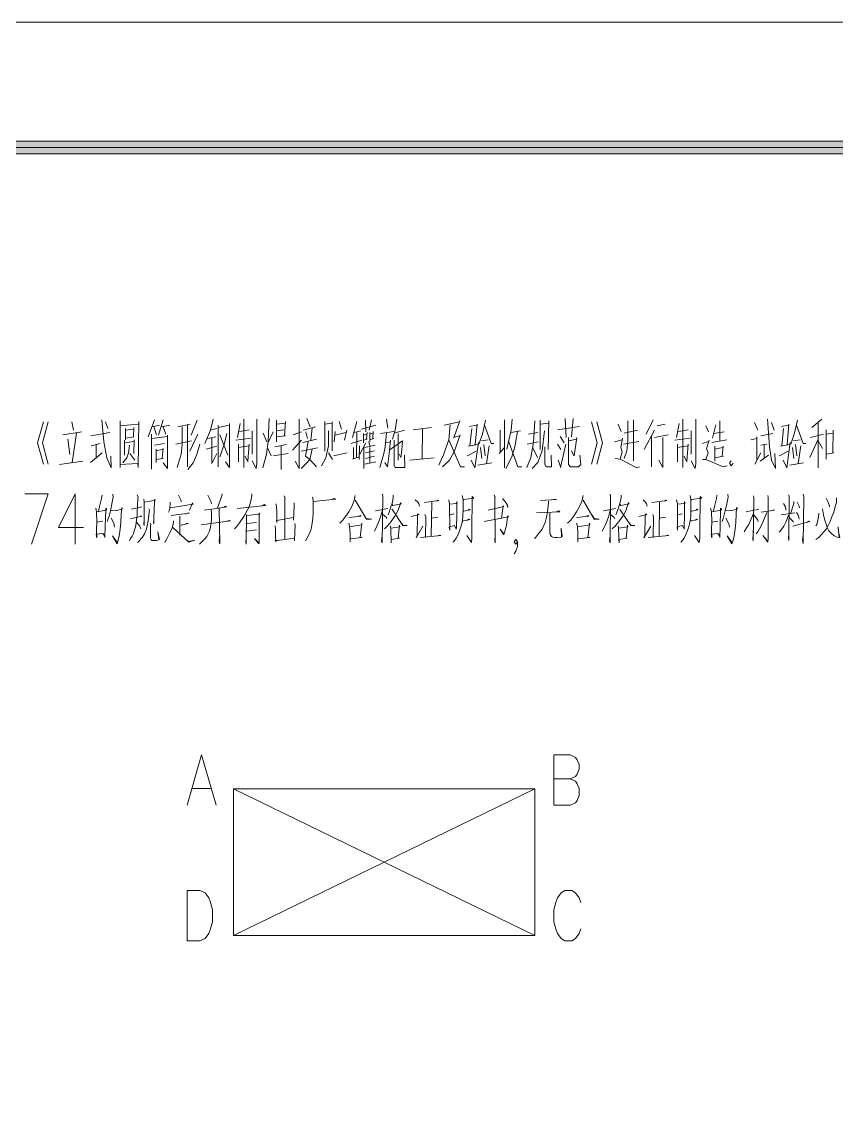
# Model space of a CAD drawing. Header units: millimetres. Extents: x 0 to 829, y 0 to 586.
# Drawn here: x 693.4 to 757.3, y 499.2 to 585.6 of the extents above; entities that cross this region are included whole.
import ezdxf

# ---------------------------------------------------------------- set-up
doc = ezdxf.new("R2010")
doc.units = ezdxf.units.MM

msp = doc.modelspace()

# ---------------------------------------------------------------- hatches: boundary and pattern name
h = msp.add_hatch(color=0)
h.dxf.hatch_style = 2
h.paths.add_polyline_path([(819.788528, 576.266028), (818.80075, 575.281778), (25.142472, 575.281778), (24.154694, 576.266028)])

# ---------------------------------------------------------------- linework, layer by layer
at = {"color": 0, "lineweight": 0}
for points in [[(0, 0), (0, 585.632278), (829.154778, 585.632278), (829.154778, 0)], [(819.788528, 576.266028), (818.80075, 575.281778), (25.142472, 575.281778), (24.154694, 576.266028)], [(706.324611, 513.503333), (706.324611, 517.447389), (707.308861, 517.447389), (707.732194, 517.260417), (708.014417, 516.882944), (708.155528, 516.509), (708.296639, 515.944556), (708.296639, 515.006167), (708.155528, 514.441722), (708.014417, 514.067778), (707.732194, 513.690306), (707.308861, 513.503333)]]:
    msp.add_lwpolyline(points, close=True, dxfattribs=at)
for points in [[(622.070694, 575.772139), (769.958667, 575.772139)], [(695.032194, 550.929528), (694.577111, 552.584056), (695.032194, 554.235056)], [(695.413194, 550.929528), (694.961639, 552.584056), (695.413194, 554.235056)], [(697.258222, 554.235056), (697.395806, 553.585944)], [(699.762944, 552.714583), (699.625361, 554.411444)], [(699.900528, 554.235056), (700.076917, 553.716472)], [(701.050583, 554.32325), (701.050583, 550.668472)], [(701.050583, 553.931667), (702.475806, 554.062194)], [(702.511083, 554.280917), (702.475806, 550.668472)], [(703.763444, 554.411444), (703.241333, 553.063833)], [(704.426667, 554.411444), (704.077417, 553.194361)], [(705.573194, 553.847), (706.546861, 554.062194)], [(707.10425, 554.365583), (706.617417, 553.194361)], [(708.356611, 554.453778), (708.148472, 553.585944), (707.696917, 552.541722)], [(709.64425, 554.108056), (709.64425, 550.668472), (709.333806, 551.105917)], [(710.480333, 554.108056), (710.272194, 553.017972)], [(710.759028, 554.453778), (710.759028, 550.668472)], [(711.767972, 554.453778), (711.767972, 550.975389), (711.732694, 550.583806), (711.418722, 551.190583)], [(712.741639, 554.496111), (712.671083, 552.714583)], [(713.334306, 554.365583), (713.334306, 552.67225)], [(713.334306, 554.062194), (713.994, 554.150389)], [(714.029278, 554.280917), (713.958722, 553.1485)], [(715.108778, 554.453778), (715.108778, 550.583806), (714.794806, 551.14825)], [(715.701444, 554.496111), (715.976611, 553.847)], [(717.126667, 554.280917), (717.126667, 551.931417)], [(717.126667, 554.062194), (717.684056, 554.150389)], [(717.684056, 554.235056), (717.684056, 551.97375)], [(718.241444, 554.280917), (718.414306, 553.670611)], [(719.631389, 554.280917), (719.285667, 553.017972)], [(720.294611, 554.365583), (720.326361, 553.455417)], [(720.781444, 554.411444), (720.605056, 553.585944)], [(721.96325, 554.453778), (722.069083, 553.758806)], [(722.764056, 554.453778), (722.622944, 553.585944), (722.414806, 552.887444)], [(726.940944, 554.019861), (726.835111, 552.845111), (726.348278, 551.451639)], [(727.671194, 554.235056), (726.485861, 553.977528)], [(727.251389, 553.063833), (727.706472, 554.32325)], [(728.923556, 552.453528), (729.061139, 554.062194)], [(729.724361, 554.365583), (729.480944, 553.279028), (729.20225, 552.495861)], [(731.220139, 554.411444), (731.220139, 550.626139)], [(731.809278, 554.453778), (731.74225, 553.585944), (731.565861, 552.802778), (731.393, 552.104278)], [(733.587278, 554.32325), (733.481444, 552.626389), (733.273306, 551.451639), (732.959333, 550.668472)], [(734.003556, 554.365583), (734.003556, 552.061944)], [(734.698528, 554.150389), (734.003556, 554.062194)], [(734.627972, 552.061944), (734.698528, 554.32325)], [(735.986167, 554.496111), (736.056722, 553.017972)], [(736.614111, 554.496111), (736.473, 553.063833)], [(738.039333, 554.235056), (738.490889, 552.584056)], [(738.455611, 554.235056), (738.910694, 552.584056)], [(740.127778, 554.062194), (740.371194, 553.49775)], [(740.893306, 554.32325), (740.893306, 552.756917), (740.82275, 551.97375), (740.614611, 551.366972)], [(741.344861, 551.190583), (741.344861, 554.411444)], [(742.875917, 554.411444), (742.318528, 553.279028)], [(743.189889, 553.931667), (743.814306, 554.062194)], [(744.929083, 554.108056), (744.720944, 553.017972)], [(745.207778, 554.453778), (745.207778, 550.668472)], [(746.216722, 554.453778), (746.216722, 550.975389), (746.181444, 550.583806), (745.867472, 551.190583)], [(747.783056, 554.019861), (747.539639, 552.975639)], [(748.097028, 554.32325), (748.097028, 552.756917)], [(750.816944, 554.192722), (751.095639, 553.585944)], [(751.861167, 554.453778), (751.99875, 552.280667), (752.171611, 551.236444), (752.485583, 550.583806), (752.415028, 551.758556)], [(752.171611, 554.192722), (752.383278, 553.585944)], [(753.392222, 552.453528), (753.529806, 554.062194)], [(754.193028, 554.365583), (753.946083, 553.279028), (753.670917, 552.495861)], [(755.339556, 553.801139), (756.105083, 554.453778)], [(755.826389, 554.150389), (755.826389, 550.626139)], [(696.56325, 553.236694), (698.059028, 553.455417)], [(697.639222, 553.367222), (697.2935, 551.060056)], [(698.754, 553.1485), (700.249778, 553.409556)], [(701.466861, 553.716472), (701.466861, 552.845111)], [(701.466861, 553.585944), (702.094806, 553.670611)], [(702.130083, 553.801139), (702.094806, 553.063833)], [(703.520028, 553.279028), (703.520028, 550.537944)], [(703.555306, 553.847), (704.147972, 553.977528)], [(703.904556, 553.236694), (703.696417, 553.847)], [(704.285556, 553.847), (704.948778, 553.977528)], [(704.426667, 553.847), (704.634806, 553.279028)], [(704.772389, 550.583806), (704.772389, 553.194361)], [(705.922444, 553.847), (705.922444, 552.411194)], [(706.338722, 553.977528), (706.338722, 550.714333)], [(707.139528, 553.279028), (706.515111, 551.931417)], [(708.148472, 553.585944), (708.635306, 553.716472)], [(708.741139, 553.801139), (709.64425, 553.977528)], [(708.741139, 553.977528), (708.741139, 550.714333)], [(709.436111, 553.324889), (709.227972, 552.453528), (708.878722, 551.4975)], [(708.878722, 553.236694), (709.506667, 551.628028)], [(710.409778, 553.49775), (711.175306, 553.628278)], [(711.418722, 553.540083), (711.418722, 551.712694)], [(712.290083, 553.367222), (712.568778, 552.67225)], [(713.055611, 553.455417), (712.671083, 552.626389)], [(713.334306, 553.540083), (713.891694, 553.628278)], [(714.029278, 553.1485), (713.334306, 553.063833)], [(715.281639, 553.455417), (714.621944, 553.236694)], [(715.42275, 553.585944), (716.396417, 553.847)], [(715.768472, 552.933306), (715.630889, 553.455417)], [(716.117722, 553.758806), (716.011889, 552.802778)], [(717.405361, 552.365333), (717.405361, 553.540083)], [(717.856917, 552.67225), (717.927472, 553.49775)], [(717.927472, 553.194361), (718.763556, 553.409556)], [(718.830583, 553.585944), (718.657722, 552.802778)], [(719.42325, 553.409556), (719.945361, 553.540083)], [(719.631389, 553.409556), (719.596111, 551.451639)], [(719.980639, 553.670611), (721.127167, 553.977528)], [(720.1535, 553.324889), (720.1535, 552.584056)], [(720.396917, 553.279028), (720.1535, 553.194361)], [(720.396917, 552.887444), (720.432194, 553.409556)], [(720.640333, 553.409556), (720.640333, 552.714583)], [(720.640333, 553.279028), (720.88375, 553.367222)], [(720.88375, 552.933306), (720.919028, 553.49775)], [(721.96325, 553.409556), (721.857417, 552.280667), (721.755111, 551.758556), (721.441139, 550.668472)], [(721.476417, 553.324889), (722.520639, 553.49775)], [(722.555917, 553.367222), (723.356722, 553.585944)], [(722.866361, 553.324889), (722.866361, 551.236444)], [(724.051694, 553.628278), (725.476917, 553.801139)], [(724.781944, 553.716472), (724.746667, 551.321111)], [(726.348278, 550.714333), (726.905667, 551.236444), (727.251389, 551.889083), (727.738222, 553.236694)], [(727.706472, 553.1485), (727.184361, 553.017972)], [(728.472, 553.889333), (729.025861, 553.977528)], [(728.644861, 553.716472), (728.50375, 552.365333)], [(729.653806, 553.977528), (730.175917, 552.541722), (730.384056, 552.541722)], [(730.870889, 553.585944), (730.870889, 551.843222)], [(731.706972, 553.409556), (732.4725, 553.540083)], [(732.229083, 553.49775), (732.020944, 552.280667)], [(733.096917, 553.279028), (733.830694, 553.409556)], [(734.352806, 553.540083), (734.176417, 551.97375), (733.830694, 551.060056), (733.375611, 550.583806)], [(735.36175, 553.628278), (737.100944, 553.889333)], [(740.614611, 553.367222), (741.658833, 553.585944)], [(742.180944, 552.061944), (742.98175, 553.585944)], [(742.98175, 553.017972), (744.057722, 553.236694)], [(744.858528, 553.49775), (745.624056, 553.628278)], [(745.867472, 553.540083), (745.867472, 551.712694)], [(747.017528, 553.931667), (747.225667, 553.455417)], [(747.641944, 553.324889), (748.44275, 553.455417)], [(751.339056, 553.1485), (752.277444, 553.324889)], [(752.937139, 553.889333), (753.494528, 553.977528)], [(753.113528, 553.716472), (752.972417, 552.365333)], [(754.122472, 553.977528), (754.644583, 552.541722), (754.852722, 552.541722)], [(756.242667, 553.279028), (755.233722, 553.017972)], [(756.454333, 553.628278), (756.454333, 551.321111)], [(757.008194, 553.367222), (756.454333, 553.279028)], [(756.976444, 551.800889), (757.008194, 553.585944)], [(696.94425, 552.887444), (697.117111, 551.670361)], [(698.789278, 552.365333), (699.48425, 552.541722)], [(699.170278, 552.453528), (699.170278, 551.451639)], [(699.762944, 552.67225), (700.006361, 551.409306), (700.355611, 550.626139), (700.320333, 551.539833)], [(701.399833, 552.802778), (701.399833, 551.628028)], [(701.399833, 552.584056), (702.130083, 552.714583)], [(701.466861, 552.975639), (702.130083, 553.063833)], [(701.780833, 552.411194), (701.710278, 551.800889)], [(702.165361, 552.845111), (702.130083, 551.758556)], [(703.520028, 552.933306), (704.772389, 553.106167)], [(703.763444, 552.411194), (704.528972, 552.541722)], [(705.435611, 552.495861), (706.652694, 552.756917)], [(705.851889, 551.670361), (705.922444, 552.453528)], [(707.312389, 552.495861), (707.068972, 551.670361), (706.790278, 551.017722), (706.374, 550.495611)], [(707.799222, 552.104278), (708.635306, 552.323)], [(707.905056, 552.933306), (708.56475, 553.063833)], [(708.254306, 552.975639), (708.254306, 550.975389), (708.635306, 551.758556)], [(710.131083, 552.802778), (711.316417, 552.975639)], [(710.34275, 552.495861), (710.34275, 551.105917)], [(710.34275, 552.234806), (711.140028, 552.365333)], [(711.175306, 552.495861), (711.073, 551.14825)], [(712.254806, 550.626139), (712.5335, 551.712694), (712.671083, 552.714583)], [(713.193194, 552.280667), (714.099833, 552.453528)], [(713.680028, 552.365333), (713.680028, 550.495611)], [(714.586667, 552.019611), (715.281639, 552.802778)], [(716.466972, 552.887444), (715.387472, 552.626389)], [(715.80375, 552.714583), (715.595611, 551.539833)], [(717.405361, 552.365333), (717.197222, 551.409306)], [(719.179833, 552.541722), (720.015917, 552.802778)], [(719.839528, 552.365333), (719.80425, 551.278778)], [(720.326361, 552.584056), (719.874806, 551.712694)], [(720.1535, 552.802778), (720.432194, 552.887444)], [(720.188778, 552.280667), (720.188778, 550.583806)], [(720.259333, 552.234806), (721.060139, 552.411194)], [(720.569778, 552.714583), (720.640333, 552.365333)], [(720.640333, 552.845111), (720.954306, 552.933306)], [(722.277222, 552.802778), (722.171389, 551.758556), (722.033806, 550.714333), (721.825667, 551.060056)], [(721.892694, 552.584056), (722.277222, 552.67225)], [(722.241944, 552.061944), (723.215611, 552.756917)], [(722.555917, 552.802778), (722.555917, 550.844861), (722.622944, 550.668472), (723.388472, 550.668472), (723.356722, 551.628028)], [(723.215611, 552.756917), (723.145056, 552.019611), (723.078028, 551.451639), (722.936917, 551.712694)], [(726.835111, 552.845111), (727.7735, 550.714333), (728.087472, 550.714333)], [(728.401444, 552.323), (729.131694, 552.453528)], [(729.166972, 552.626389), (728.888278, 550.626139), (728.609583, 551.236444)], [(729.410389, 552.756917), (729.9325, 552.845111)], [(729.58325, 552.453528), (729.689083, 551.582167)], [(730.003056, 552.365333), (729.791389, 550.975389)], [(732.020944, 552.280667), (731.777528, 551.4975), (731.322444, 550.583806)], [(731.565861, 552.67225), (732.264361, 550.714333), (732.574806, 550.714333)], [(733.862444, 552.67225), (732.994611, 552.495861)], [(734.384556, 552.280667), (734.384556, 550.887194), (734.490389, 550.714333), (734.906667, 550.714333), (734.871389, 551.628028)], [(735.36175, 552.495861), (735.636917, 552.061944)], [(735.569889, 553.106167), (735.883861, 552.584056)], [(735.605167, 550.668472), (736.021444, 552.495861)], [(736.229583, 553.017972), (736.229583, 550.887194)], [(736.857528, 552.887444), (736.264861, 552.756917)], [(736.892806, 553.017972), (736.681139, 551.582167)], [(738.039333, 550.929528), (738.490889, 552.584056)], [(738.455611, 550.929528), (738.910694, 552.584056)], [(739.849083, 552.67225), (740.44175, 552.845111)], [(740.477028, 552.975639), (740.335917, 552.234806), (740.44175, 551.889083), (740.300639, 551.321111), (739.884361, 551.366972)], [(740.544056, 552.495861), (741.761139, 552.714583)], [(742.738333, 553.106167), (742.738333, 550.714333)], [(743.327472, 551.236444), (743.641444, 550.668472), (743.641444, 553.017972)], [(744.579833, 552.802778), (745.765167, 552.975639)], [(744.7915, 552.495861), (744.7915, 551.105917)], [(744.7915, 552.234806), (745.588778, 552.365333)], [(745.624056, 552.495861), (745.52175, 551.14825)], [(746.738833, 552.541722), (747.225667, 552.714583)], [(747.260944, 552.802778), (747.052806, 552.150139)], [(747.469083, 552.626389), (748.650889, 552.845111)], [(747.7125, 552.323), (747.7125, 551.14825)], [(748.305167, 551.539833), (748.375722, 552.323)], [(751.025083, 552.933306), (750.53825, 552.845111)], [(751.025083, 551.278778), (751.025083, 553.063833)], [(751.339056, 552.411194), (751.790611, 552.495861)], [(751.582472, 552.453528), (751.582472, 551.366972)], [(752.870111, 552.323), (753.600361, 552.453528)], [(753.635639, 552.626389), (753.356944, 550.626139), (753.07825, 551.236444)], [(753.879056, 552.756917), (754.401167, 552.845111)], [(754.051917, 552.453528), (754.15775, 551.582167)], [(754.468194, 552.365333), (754.260056, 550.975389)], [(755.166694, 551.451639), (755.826389, 552.887444)], [(755.826389, 552.756917), (756.175639, 552.150139)], [(698.718722, 551.060056), (699.657111, 551.800889)], [(701.710278, 551.800889), (701.572694, 551.409306), (701.258722, 551.017722)], [(701.816111, 551.758556), (702.197111, 551.236444)], [(703.869278, 551.060056), (703.869278, 552.104278)], [(703.869278, 551.97375), (704.391389, 552.061944)], [(704.426667, 552.150139), (704.356111, 551.366972)], [(705.851889, 551.712694), (705.537917, 550.668472)], [(711.073, 551.105917), (710.864861, 551.539833)], [(712.639333, 552.150139), (712.9145, 551.582167)], [(713.055611, 551.582167), (714.237417, 551.758556)], [(715.246361, 551.931417), (716.534, 552.192472)], [(715.909583, 551.321111), (715.595611, 551.539833)], [(716.117722, 552.104278), (715.944861, 551.278778)], [(717.405361, 551.800889), (717.719333, 551.278778)], [(717.786361, 551.582167), (718.865861, 551.800889)], [(719.285667, 551.321111), (719.80425, 551.4975)], [(719.352694, 552.234806), (719.352694, 551.366972)], [(721.024861, 551.97375), (720.294611, 551.800889)], [(720.294611, 551.366972), (721.024861, 551.539833)], [(720.640333, 552.234806), (720.640333, 551.017722)], [(726.348278, 551.4975), (726.069583, 550.844861)], [(728.295611, 551.582167), (728.990583, 551.931417)], [(729.339833, 552.234806), (729.445667, 551.366972)], [(730.800333, 551.758556), (731.220139, 552.234806)], [(733.446167, 552.192472), (733.795417, 551.451639)], [(736.649389, 551.582167), (736.473, 551.97375)], [(737.030389, 550.714333), (737.20325, 550.887194), (737.136222, 551.628028)], [(745.52175, 551.105917), (745.313611, 551.539833)], [(747.052806, 552.150139), (747.190389, 551.800889), (747.017528, 551.278778), (748.375722, 550.714333), (748.686167, 550.799)], [(748.340444, 552.234806), (747.7125, 552.104278)], [(747.7125, 551.409306), (748.407472, 551.539833)], [(751.339056, 551.800889), (750.852222, 550.929528)], [(751.2685, 551.14825), (751.928194, 551.628028)], [(752.764278, 551.582167), (753.45925, 551.931417)], [(753.8085, 552.234806), (753.914333, 551.366972)], [(756.454333, 551.712694), (757.043472, 551.800889)], [(696.284556, 550.887194), (698.126056, 551.14825)], [(701.050583, 550.887194), (702.408778, 550.975389), (702.475806, 550.756667)], [(704.426667, 551.366972), (703.869278, 551.278778)], [(704.772389, 550.583806), (704.426667, 551.017722)], [(715.246361, 550.583806), (715.701444, 551.017722), (715.944861, 551.278778)], [(715.909583, 551.321111), (716.466972, 550.714333)], [(717.197222, 551.409306), (716.847972, 550.799)], [(720.259333, 550.929528), (721.127167, 551.105917)], [(723.773, 551.236444), (725.685056, 551.409306)], [(729.131694, 550.844861), (730.211194, 551.017722)], [(735.428778, 551.236444), (735.636917, 550.668472)], [(737.030389, 550.714333), (736.402444, 550.714333), (736.229583, 550.887194)], [(740.300639, 551.321111), (741.588278, 550.626139)], [(741.588278, 550.626139), (741.796417, 550.714333)], [(746.738833, 551.278778), (747.017528, 551.278778)], [(749.010722, 551.176472), (748.862556, 550.9895), (749.010722, 550.799), (749.162417, 550.9895)], [(753.600361, 550.844861), (754.679861, 551.017722)], [(693.57875, 548.587083), (695.42025, 548.587083), (694.104389, 544.643028)], [(697.522806, 548.587083), (696.210472, 545.958889), (698.1825, 545.958889)], [(697.522806, 548.587083), (697.522806, 544.643028)], [(699.643, 548.495361), (699.597139, 548.216667), (699.445444, 547.595778), (699.360778, 547.221833)], [(700.489667, 548.558861), (700.510833, 548.340139), (700.401472, 547.810972), (700.295639, 547.253583), (700.186278, 546.847889), (700.098083, 546.569194), (700.05575, 546.413972)], [(702.380556, 548.527111), (702.46875, 548.340139), (702.447583, 548.244889), (702.422889, 547.624), (702.401722, 547.190083), (702.380556, 546.879639), (702.338222, 546.569194), (702.317056, 546.2905), (702.250028, 546.011806), (702.186528, 545.761333), (702.098333, 545.482639), (702.010139, 545.263917), (701.879611, 545.080472), (701.794944, 544.8935)], [(702.923833, 548.184917), (702.945, 547.966194), (702.945, 546.413972), (702.945, 546.103528), (702.923833, 546.227), (702.945, 546.537444)], [(702.969694, 547.934444), (703.816361, 548.089667), (703.749333, 548.153167), (703.749333, 547.997944), (703.707, 546.692667), (703.685833, 546.227), (703.664667, 546.382222), (703.685833, 546.537444)], [(705.640222, 548.495361), (705.77075, 548.216667), (705.837778, 548.061444), (705.837778, 547.966194)], [(708.229611, 547.810972), (708.18375, 548.029694), (707.922694, 548.495361)], [(709.055111, 548.587083), (709.033944, 548.431861), (708.705861, 547.500528)], [(711.401083, 548.587083), (711.401083, 548.431861), (711.270556, 547.906222), (711.140028, 547.532278), (711.0095, 547.285333), (710.773139, 546.819667), (710.423889, 546.32225), (710.184, 546.011806), (710.032306, 545.856583)], [(713.923444, 548.431861), (714.011639, 548.244889), (713.965778, 548.308389), (713.986944, 545.016972)], [(716.138889, 548.340139), (716.205917, 548.089667), (716.205917, 547.595778), (716.205917, 547.130111), (716.18475, 546.664444), (716.117722, 546.2905), (716.033056, 545.824833), (715.902528, 545.482639), (715.726139, 545.140444), (715.595611, 544.8935)], [(717.966278, 548.184917), (717.856917, 548.216667), (717.705222, 548.153167), (717.987444, 548.184917), (716.227083, 547.997944)], [(719.507917, 548.463611), (719.402083, 547.997944), (719.225694, 547.595778), (718.989333, 547.190083), (718.749444, 546.819667), (718.509556, 546.509222), (718.290833, 546.2905)], [(719.507917, 548.089667), (720.379278, 546.600944), (720.770861, 546.600944), (720.358111, 546.664444), (720.206417, 546.911389)], [(721.638694, 548.558861), (721.659861, 548.371889), (721.617528, 544.738278), (721.575194, 544.8935), (721.617528, 545.295667)], [(722.488889, 548.495361), (722.488889, 548.308389), (722.421861, 547.934444), (722.270167, 547.500528), (722.160806, 547.158333), (722.076139, 546.943139)], [(724.203389, 548.121417), (724.400944, 547.934444), (724.485611, 547.810972), (724.531472, 547.624)], [(724.901889, 547.906222), (726.073111, 548.061444), (725.988444, 548.089667), (725.879083, 548.029694)], [(726.835111, 548.121417), (726.898611, 547.779222), (726.923306, 545.733111), (726.877444, 545.980056), (726.923306, 546.011806), (727.290194, 546.103528), (727.420722, 545.824833), (727.441889, 545.948306), (727.466583, 546.974889), (727.466583, 547.997944), (727.508917, 547.874472), (727.420722, 547.842722), (726.923306, 547.779222)], [(727.9005, 548.463611), (727.964, 548.121417), (727.964, 547.408806), (727.942833, 546.819667), (727.879333, 546.354), (727.769972, 545.916556), (727.597111, 545.450889), (727.420722, 545.108694), (727.226694, 544.86175), (727.159667, 544.79825)], [(727.988694, 548.121417), (728.009861, 548.153167), (728.814194, 548.244889), (728.683667, 548.371889), (728.683667, 548.153167), (728.6625, 545.856583), (728.6625, 545.419139), (728.6625, 545.108694), (728.616639, 544.770028), (728.246222, 545.327417)], [(730.398167, 548.527111), (730.486361, 548.340139), (730.465194, 548.371889), (730.486361, 544.738278), (730.465194, 544.953472), (730.486361, 545.327417)], [(731.050806, 548.216667), (731.290694, 547.934444), (731.378889, 547.842722), (731.421222, 547.751), (731.463556, 547.532278), (731.357722, 547.842722)], [(734.670306, 548.029694), (734.670306, 547.874472), (734.582111, 547.190083), (734.518611, 546.756167), (734.40925, 546.354), (734.299889, 546.103528), (734.169361, 545.824833), (733.9965, 545.577889), (733.823639, 545.390917), (733.671944, 545.203944), (733.562583, 545.080472)], [(734.038833, 548.061444), (735.301778, 548.153167), (735.213583, 548.184917), (735.040722, 548.153167)], [(737.386694, 548.463611), (737.277333, 547.997944), (737.104472, 547.595778), (736.864583, 547.190083), (736.628222, 546.819667), (736.388333, 546.509222), (736.169611, 546.2905)], [(737.386694, 548.089667), (738.258056, 546.600944), (738.649639, 546.600944), (738.236889, 546.664444), (738.081667, 546.911389)], [(739.517472, 548.558861), (739.538639, 548.371889), (739.496306, 544.738278), (739.453972, 544.8935), (739.496306, 545.295667)], [(740.364139, 548.495361), (740.364139, 548.308389), (740.300639, 547.934444), (740.148944, 547.500528), (740.039583, 547.158333), (739.951389, 546.943139)], [(742.082167, 548.121417), (742.279722, 547.934444), (742.364389, 547.810972), (742.41025, 547.624)], [(742.777139, 547.906222), (743.951889, 548.061444), (743.863694, 548.089667), (743.757861, 548.029694)], [(744.713889, 548.121417), (744.777389, 547.779222), (744.798556, 545.733111), (744.756222, 545.980056), (744.798556, 546.011806), (745.168972, 546.103528), (745.2995, 545.824833), (745.320667, 545.948306), (745.341833, 546.974889), (745.341833, 547.997944), (745.387694, 547.874472), (745.2995, 547.842722), (744.798556, 547.779222)], [(745.779278, 548.463611), (745.842778, 548.121417), (745.842778, 547.408806), (745.821611, 546.819667), (745.754583, 546.354), (745.64875, 545.916556), (745.472361, 545.450889), (745.2995, 545.108694), (745.105472, 544.86175), (745.038444, 544.79825)], [(745.863944, 548.121417), (745.885111, 548.153167), (746.689444, 548.244889), (746.558917, 548.371889), (746.558917, 548.153167), (746.53775, 545.856583), (746.53775, 545.419139), (746.53775, 545.108694), (746.495417, 544.770028), (746.125, 545.327417)], [(747.885361, 548.495361), (747.843028, 548.216667), (747.691333, 547.595778), (747.603139, 547.221833)], [(748.735556, 548.558861), (748.756722, 548.340139), (748.647361, 547.810972), (748.538, 547.253583), (748.428639, 546.847889), (748.343972, 546.569194), (748.298111, 546.413972)], [(750.756972, 548.431861), (750.778139, 548.276639), (750.732278, 544.8935), (750.689944, 545.080472), (750.756972, 545.669611)], [(751.885861, 548.463611), (751.907028, 548.308389), (751.907028, 545.048722), (751.885861, 544.86175), (751.864694, 544.79825), (751.494278, 545.327417), (751.864694, 544.86175)], [(753.515694, 548.527111), (753.558028, 548.340139), (753.536861, 544.92525), (753.494528, 545.108694), (753.536861, 545.482639)], [(753.928444, 547.997944), (753.928444, 547.842722), (753.646222, 547.034861)], [(754.648111, 548.558861), (754.690444, 548.340139), (754.648111, 544.706528), (754.60225, 544.985222), (754.648111, 545.359167)], [(757.276306, 548.276639), (757.255139, 547.934444), (757.145778, 547.500528), (757.057583, 547.158333), (756.905889, 546.787917), (756.775361, 546.413972), (756.644833, 546.167028), (756.471972, 545.856583), (756.277944, 545.606111), (756.080389, 545.390917), (755.865194, 545.172194), (755.646472, 545.016972)], [(756.450806, 548.244889), (756.581333, 547.997944), (756.669528, 547.779222), (756.711861, 547.65575), (756.711861, 547.564028)], [(699.142056, 547.468778), (699.209083, 547.190083), (699.23025, 546.413972), (699.209083, 545.761333), (699.23025, 545.140444), (699.184389, 545.419139), (699.7065, 545.482639), (699.837028, 545.295667), (699.858194, 545.172194), (699.882889, 546.043556), (699.925222, 547.313556), (699.925222, 547.468778), (700.013417, 547.345306), (699.837028, 547.285333), (699.23025, 547.190083)], [(700.295639, 547.253583), (700.771889, 547.285333), (700.793056, 547.285333), (701.184639, 547.377056), (701.251667, 547.408806), (701.184639, 547.532278), (701.142306, 546.974889), (701.121139, 546.382222), (701.054111, 545.824833), (700.990611, 545.295667), (700.902417, 544.953472), (700.81775, 544.674778), (700.447333, 545.295667), (700.838917, 544.738278)], [(701.946639, 547.377056), (702.750972, 547.564028)], [(703.315417, 547.408806), (703.35775, 547.313556), (703.315417, 546.943139), (703.251917, 546.477472), (703.184889, 546.043556), (703.096694, 545.761333), (702.969694, 545.450889), (702.814472, 545.203944), (702.683944, 545.048722), (702.53225, 544.86175), (702.422889, 544.770028)], [(704.991111, 547.934444), (704.991111, 547.71925), (704.966417, 547.564028), (704.94525, 547.408806), (704.902917, 547.253583), (704.860583, 547.158333)], [(704.991111, 547.500528), (706.772639, 547.779222), (706.726778, 547.874472), (706.490417, 547.313556)], [(705.054611, 546.879639), (706.46925, 547.066611), (706.381056, 547.098361), (706.162333, 547.003111)], [(708.204917, 547.345306), (708.229611, 547.098361), (708.229611, 546.537444), (708.18375, 546.167028), (708.12025, 545.856583), (708.053222, 545.606111), (707.947389, 545.390917), (707.859194, 545.235694), (707.7075, 545.048722), (707.555806, 544.8935), (707.425278, 544.770028), (707.29475, 544.643028)], [(707.686333, 547.313556), (708.794056, 547.468778), (709.425528, 547.564028), (709.295, 547.624), (709.295, 547.595778), (709.164472, 547.532278)], [(708.836389, 547.468778), (708.878722, 544.674778), (708.836389, 544.83), (708.857556, 545.235694)], [(710.226333, 547.440556), (712.487639, 547.6875), (712.357111, 547.751)], [(712.357111, 547.751), (712.18425, 547.65575)], [(713.270806, 547.810972), (713.313139, 547.624), (713.359, 547.190083), (713.359, 546.756167), (713.337833, 546.354), (713.313139, 546.509222), (713.468361, 546.537444), (714.66075, 546.724417), (714.66075, 546.537444), (714.706611, 547.624), (714.706611, 547.874472)], [(721.638694, 547.313556), (721.487, 546.787917), (721.356472, 546.413972), (721.204778, 546.043556), (721.01075, 545.669611)], [(721.095417, 547.253583), (721.141278, 547.253583), (722.051444, 547.440556)], [(722.400694, 547.751), (722.464194, 547.6875), (723.116833, 547.810972), (723.0745, 547.906222), (722.965139, 547.595778), (722.855778, 547.253583), (722.72525, 547.034861), (722.619417, 546.847889), (722.488889, 546.664444), (722.3125, 546.413972), (722.181972, 546.25875), (722.009111, 546.043556), (721.790389, 545.856583)], [(722.379528, 547.377056), (722.421861, 547.345306), (723.247361, 546.103528), (723.575444, 546.103528), (723.247361, 546.135278), (723.138, 546.2905)], [(725.508667, 547.934444), (725.466333, 545.235694)], [(727.988694, 547.221833), (728.031028, 547.221833), (728.507278, 547.345306), (728.443778, 547.377056), (728.37675, 547.345306)], [(729.921917, 547.313556), (731.160167, 547.595778), (731.096667, 547.65575), (730.987306, 546.692667)], [(733.735444, 547.098361), (735.562833, 547.190083), (735.474639, 547.253583), (735.280611, 547.190083)], [(739.517472, 547.313556), (739.365778, 546.787917), (739.23525, 546.413972), (739.083556, 546.043556), (738.886, 545.669611)], [(738.974194, 547.253583), (739.016528, 547.253583), (739.930222, 547.440556)], [(740.279472, 547.751), (740.342972, 547.6875), (740.995611, 547.810972), (740.953278, 547.906222), (740.843917, 547.595778), (740.734556, 547.253583), (740.604028, 547.034861), (740.494667, 546.847889), (740.364139, 546.664444), (740.191278, 546.413972), (740.06075, 546.25875), (739.887889, 546.043556), (739.669167, 545.856583)], [(740.258306, 547.377056), (740.300639, 547.345306), (741.126139, 546.103528), (741.450694, 546.103528), (741.126139, 546.135278), (741.016778, 546.2905)], [(743.387444, 547.934444), (743.345111, 545.235694)], [(745.863944, 547.221833), (745.909806, 547.221833), (746.386056, 547.345306), (746.322556, 547.377056), (746.255528, 547.345306)], [(747.387944, 547.468778), (747.451444, 547.190083), (747.472611, 546.413972), (747.451444, 545.761333), (747.472611, 545.140444), (747.430278, 545.419139), (747.952389, 545.482639), (748.082917, 545.295667), (748.104083, 545.172194), (748.12525, 546.043556), (748.167583, 547.313556), (748.167583, 547.468778), (748.255778, 547.345306), (748.082917, 547.285333), (747.472611, 547.190083)], [(748.538, 547.253583), (749.017778, 547.285333), (749.038944, 547.285333), (749.430528, 547.377056), (749.494028, 547.408806), (749.430528, 547.532278), (749.384667, 546.974889), (749.3635, 546.382222), (749.3, 545.824833), (749.232972, 545.295667), (749.148306, 544.953472), (749.060111, 544.674778), (748.689694, 545.295667), (749.081278, 544.738278)], [(750.778139, 547.098361), (750.559417, 546.632694), (750.386556, 546.198778), (750.213694, 545.916556), (750.016139, 545.606111)], [(750.189, 547.190083), (751.169722, 547.377056)], [(751.797667, 547.130111), (751.624806, 546.692667), (751.406083, 546.198778), (751.212056, 545.856583), (751.081528, 545.606111), (750.951, 545.450889)], [(751.342583, 547.158333), (752.407972, 547.313556), (752.340944, 547.345306), (752.210417, 547.285333)], [(752.930083, 546.943139), (753.995472, 547.098361)], [(753.102944, 547.842722), (753.254639, 547.564028), (753.275806, 547.440556), (753.275806, 547.313556)], [(754.126, 547.130111), (754.256528, 546.911389), (754.320028, 546.756167), (754.341194, 546.600944)], [(754.168333, 547.934444), (754.341194, 547.624), (754.362361, 547.500528)], [(756.168583, 547.408806), (756.25325, 546.943139), (756.320278, 546.600944), (756.429639, 546.2905), (756.539, 545.948306), (756.669528, 545.701361), (756.842389, 545.514389), (757.082278, 545.295667), (757.318639, 545.203944), (757.473861, 545.172194), (757.537361, 545.172194), (757.428, 545.606111), (757.385667, 546.011806), (757.473861, 545.172194)], [(699.23025, 546.382222), (699.7065, 546.445722)], [(700.337972, 546.692667), (700.577861, 546.227), (700.599028, 546.135278), (700.620194, 545.980056)], [(701.879611, 546.632694), (702.750972, 546.847889), (702.683944, 546.847889), (702.662778, 546.819667)], [(702.338222, 546.382222), (702.599278, 546.043556), (702.683944, 545.856583)], [(703.424778, 546.2905), (703.467111, 546.167028), (703.445944, 546.071778), (703.424778, 545.203944), (703.445944, 545.080472), (703.488278, 544.985222), (703.534139, 544.92525), (703.618806, 544.92525), (703.901028, 544.92525), (704.010389, 544.953472), (704.140917, 545.016972), (704.010389, 545.606111), (704.098583, 544.985222)], [(705.248639, 546.477472), (705.248639, 546.32225), (705.142806, 545.916556), (704.991111, 545.577889), (704.835889, 545.263917), (704.705361, 545.016972), (704.553667, 544.770028)], [(705.728417, 546.847889), (705.749583, 546.692667), (705.749583, 545.359167)], [(705.837778, 546.167028), (705.880111, 546.135278), (706.381056, 546.25875), (706.314028, 546.2905), (706.208194, 546.227)], [(707.400583, 546.167028), (709.70775, 546.477472), (709.598389, 546.509222), (709.425528, 546.445722)], [(710.924833, 547.003111), (710.967167, 546.879639), (710.946, 544.83), (710.946, 544.643028), (710.924833, 544.83), (710.946, 545.048722)], [(710.967167, 546.879639), (711.965528, 547.003111), (711.965528, 547.066611), (712.011389, 547.003111), (711.965528, 546.974889), (711.965528, 544.79825), (711.944361, 544.674778), (711.598639, 545.080472), (711.944361, 544.738278)], [(711.750333, 546.354), (710.988333, 546.25875)], [(713.207306, 546.071778), (713.249639, 545.824833), (713.249639, 545.327417), (713.270806, 544.83), (713.207306, 544.92525), (713.380167, 544.92525), (714.727778, 545.108694), (714.748944, 544.8935), (714.770111, 545.606111), (714.791278, 546.071778), (714.770111, 546.25875)], [(718.989333, 546.2905), (719.052833, 546.043556), (719.095167, 545.482639), (719.095167, 544.83), (719.095167, 545.048722), (720.030028, 545.172194), (719.878333, 545.172194), (720.008861, 546.2905), (720.030028, 546.167028), (719.052833, 546.011806)], [(719.0105, 546.724417), (719.945361, 546.847889), (719.878333, 546.879639), (719.705472, 546.819667)], [(721.638694, 547.003111), (721.945611, 546.724417), (721.987944, 546.632694)], [(723.878833, 546.819667), (724.510306, 546.974889), (724.422111, 547.034861), (724.379778, 546.847889), (724.358611, 545.327417), (724.270417, 545.140444), (724.813694, 546.043556)], [(724.965389, 546.974889), (725.032417, 546.787917), (725.007722, 545.172194)], [(725.4875, 546.692667), (725.988444, 546.756167)], [(726.944472, 546.943139), (727.269028, 547.034861), (727.247861, 547.034861)], [(727.942833, 546.445722), (727.988694, 546.477472), (728.486111, 546.569194), (728.401444, 546.600944), (728.31325, 546.509222)], [(729.618528, 546.413972), (731.530583, 546.787917), (731.463556, 546.879639), (731.421222, 546.569194), (731.357722, 546.103528), (731.248361, 545.669611), (731.181333, 545.450889), (731.139, 545.390917), (730.877944, 545.824833), (731.160167, 545.450889)], [(734.7585, 547.066611), (734.779667, 546.911389), (734.7585, 546.382222), (734.7585, 545.824833), (734.779667, 545.577889), (734.800833, 545.390917), (734.889028, 545.235694), (734.994861, 545.203944), (735.17125, 545.172194), (735.344111, 545.172194), (735.668667, 545.203944), (735.735694, 545.263917), (735.668667, 545.888333), (735.693361, 545.235694)], [(736.864583, 546.2905), (736.931611, 546.043556), (736.973944, 545.482639), (736.973944, 544.83), (736.973944, 545.048722), (737.908806, 545.172194), (737.757111, 545.172194), (737.887639, 546.2905), (737.908806, 546.167028), (736.931611, 546.011806)], [(736.889278, 546.724417), (737.820611, 546.847889), (737.757111, 546.879639), (737.58425, 546.819667)], [(739.517472, 547.003111), (739.820861, 546.724417), (739.866722, 546.632694)], [(741.757611, 546.819667), (742.385556, 546.974889), (742.300889, 547.034861), (742.255028, 546.847889), (742.233861, 545.327417), (742.149194, 545.140444), (742.692472, 546.043556)], [(742.844167, 546.974889), (742.907667, 546.787917), (742.8865, 545.172194)], [(743.366278, 546.692667), (743.863694, 546.756167)], [(744.819722, 546.943139), (745.147806, 547.034861), (745.126639, 547.034861)], [(745.821611, 546.445722), (745.863944, 546.477472), (746.364889, 546.569194), (746.276694, 546.600944), (746.192028, 546.509222)], [(747.472611, 546.382222), (747.952389, 546.445722)], [(748.580333, 546.692667), (748.820222, 546.227), (748.841389, 546.135278), (748.866083, 545.980056)], [(750.799306, 546.911389), (751.102694, 546.537444), (751.123861, 546.413972)], [(753.494528, 546.911389), (753.321667, 546.413972), (753.124111, 546.043556), (752.95125, 545.793083), (752.778389, 545.577889)], [(753.536861, 546.756167), (753.819083, 546.477472), (753.886111, 546.382222)], [(753.843778, 546.043556), (755.166694, 546.413972), (755.082028, 546.445722), (754.930333, 546.354)], [(755.865194, 547.066611), (755.8405, 546.756167), (755.777, 546.413972), (755.709972, 546.198778), (755.646472, 546.071778)], [(705.163972, 545.916556), (705.185139, 545.948306), (706.444556, 544.79825), (706.924333, 544.953472), (706.444556, 544.86175), (706.292861, 544.953472)], [(710.988333, 545.669611), (711.750333, 545.761333)], [(722.249, 546.071778), (722.291333, 545.856583), (722.333667, 544.738278), (722.3125, 545.016972), (722.965139, 545.108694), (722.880472, 545.108694), (722.986306, 546.135278), (723.011, 546.011806), (722.291333, 545.888333)], [(740.127778, 546.071778), (740.170111, 545.856583), (740.212444, 544.738278), (740.191278, 545.016972), (740.843917, 545.108694), (740.755722, 545.108694), (740.865083, 546.135278), (740.88625, 546.011806), (740.170111, 545.888333)], [(724.616139, 545.172194), (726.224806, 545.327417), (726.140139, 545.359167), (725.988444, 545.295667)], [(732.229083, 544.833528), (732.095028, 544.643028), (731.9645, 544.833528), (732.095028, 545.0205), (732.229083, 544.833528), (732.229083, 544.456056), (732.095028, 544.082111), (731.9645, 543.895139)], [(742.494917, 545.172194), (744.103583, 545.327417), (744.018917, 545.359167), (743.863694, 545.295667)], [(706.324611, 524.150167), (707.449972, 528.094222), (708.578861, 524.150167)], [(735.090111, 524.150167), (735.090111, 528.094222), (736.360111, 528.094222), (736.779917, 527.90725), (736.921028, 527.720278), (737.062139, 527.342806), (737.062139, 526.968861), (736.921028, 526.591389), (736.779917, 526.404417), (736.360111, 526.217444)], [(735.090111, 526.217444), (736.360111, 526.217444), (736.779917, 526.030472), (736.921028, 525.839972), (737.062139, 525.466028), (737.062139, 524.901583), (736.921028, 524.527639), (736.779917, 524.337139), (736.360111, 524.150167), (735.090111, 524.150167)], [(706.747944, 525.466028), (708.155528, 525.466028)], [(709.947639, 525.427222), (733.597861, 525.427222)], [(709.947639, 513.930194), (733.597861, 525.427222)], [(709.947639, 525.427222), (733.597861, 513.930194)], [(709.947639, 513.930194), (709.947639, 525.427222)], [(733.597861, 525.427222), (733.597861, 513.930194)], [(737.20325, 516.509), (737.062139, 516.882944), (736.779917, 517.260417), (736.501222, 517.447389), (735.936778, 517.447389), (735.654556, 517.260417), (735.372333, 516.882944), (735.231222, 516.509), (735.090111, 515.944556), (735.090111, 515.006167), (735.231222, 514.441722), (735.372333, 514.067778), (735.654556, 513.690306), (735.936778, 513.503333), (736.501222, 513.503333), (736.779917, 513.690306), (737.062139, 514.067778), (737.20325, 514.441722)], [(733.597861, 513.930194), (709.947639, 513.930194)]]:
    msp.add_lwpolyline(points, dxfattribs=at)

doc.saveas('drawing.dxf')
